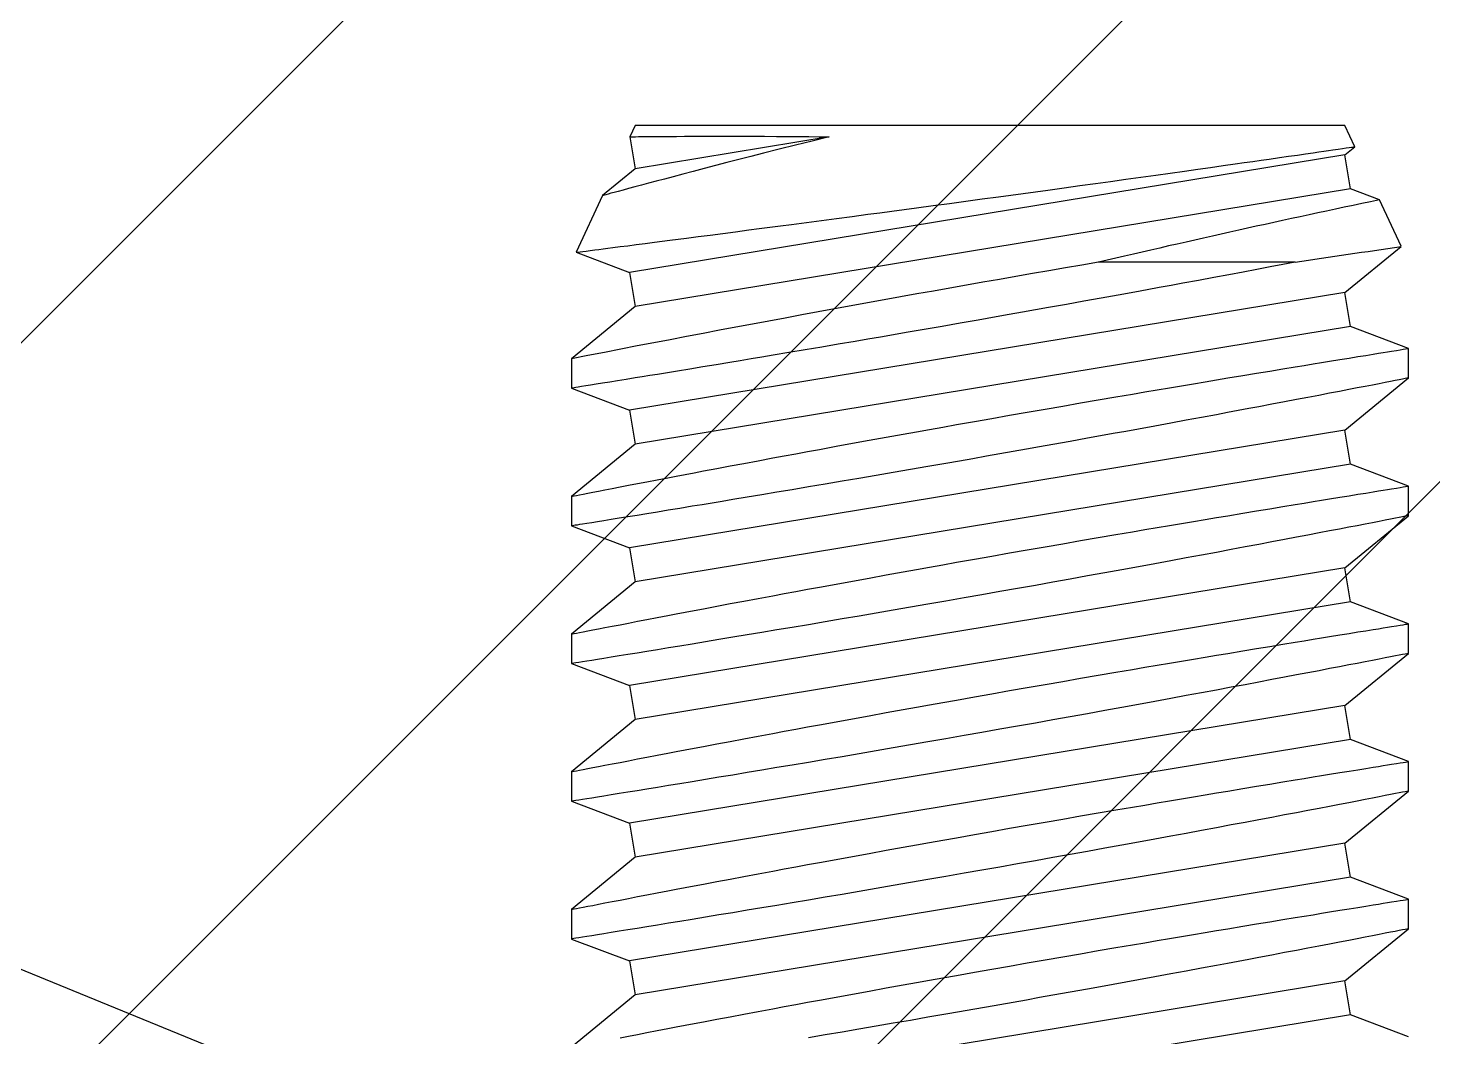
# Model space of a CAD drawing. Extents: x -8.2 to 7.4, y 38.5 to 59.2.
# Drawn here: x -3.2022 to -2.8834, y 43.6399 to 43.8689 of the extents above; entities that cross this region are included whole.
import ezdxf

# ---------------------------------------------------------------- set-up
doc = ezdxf.new("R2010")
doc.units = 0
doc.header["$MEASUREMENT"] = 0
doc.layers.get('0').update_dxf_attribs({"linetype": 'CONTINUOUS'})
doc.layers.add('DIM', color=7, linetype='CONTINUOUS')
doc.layers.add('MISC', color=7, linetype='CONTINUOUS')
doc.styles.get("Standard").update_dxf_attribs({"font": 'arial.ttf'})
doc.dimstyles.new('FULL SCALE', dxfattribs={"dimscale": 0.75, "dimtxt": 0.18, "dimasz": 0.18, "dimexe": 0.18, "dimexo": 0.0625, "dimgap": 0.09, "dimtad": 0, "dimtih": 1, "dimtoh": 1, "dimdec": 3, "dimzin": 0, "dimdsep": 46, "dimtxsty": 'Standard', "dimcen": 0.09, "dimadec": 0, "dimazin": 0, "dimtfac": 1, "dimtdec": 3, "dimtofl": 0, "dimtmove": 0, "dimatfit": 3, "dimfxl": 0, "dimtolj": 1, "dimtzin": 0, "dimarcsym": 0})

# ---------------------------------------------------------------- blocks, each defined once
blk = doc.blocks.new('A$C03F823DF')
at = {"color": 7, "linetype": 'Continuous'}
for p, q in [((0.87406, 0.26153), (0.8622, 0.276)), ((0.88675, 0.276), (0.88177, 0.2628)), ((0.89345, 0.276), (0.88675, 0.276)), ((0.90531, 0.26153), (0.89345, 0.276)), ((0.918, 0.276), (0.91302, 0.2628)), ((0.9247, 0.276), (0.918, 0.276)), ((0.93656, 0.26153), (0.9247, 0.276)), ((0.94925, 0.276), (0.94427, 0.2628)), ((0.95595, 0.276), (0.94925, 0.276)), ((0.96781, 0.26153), (0.95595, 0.276)), ((0.9805, 0.276), (0.97552, 0.2628)), ((0.9872, 0.276), (0.9805, 0.276)), ((0.99906, 0.26153), (0.9872, 0.276)), ((1.01175, 0.276), (1.00677, 0.2628)), ((1.01845, 0.276), (1.01175, 0.276)), ((1.03031, 0.26153), (1.01845, 0.276)), ((1.0426, 0.27495), (1.03802, 0.2628)), ((1.05549, 0.26895), (1.04261, 0.27495)), ((1.06156, 0.26153), (1.05549, 0.26894)), ((0.86951, 0.0992), (0.84281, 0.26153)), ((0.87722, 0.10047), (0.85052, 0.2628)), ((0.88177, 0.2628), (0.87406, 0.26153)), ((0.90076, 0.0992), (0.87406, 0.26153)), ((0.90847, 0.10047), (0.88177, 0.2628)), ((0.91302, 0.2628), (0.90531, 0.26153)), ((0.93201, 0.0992), (0.90531, 0.26153)), ((0.93972, 0.10047), (0.91302, 0.2628)), ((0.94427, 0.2628), (0.93656, 0.26153)), ((0.96326, 0.0992), (0.93656, 0.26153)), ((0.97097, 0.10047), (0.94427, 0.2628)), ((0.97552, 0.2628), (0.96781, 0.26153)), ((0.99451, 0.0992), (0.96781, 0.26153)), ((1.00222, 0.10047), (0.97552, 0.2628)), ((1.00677, 0.2628), (0.99906, 0.26153)), ((1.02576, 0.0992), (0.99906, 0.26153)), ((1.03347, 0.10047), (1.00677, 0.2628)), ((1.03802, 0.2628), (1.03031, 0.26153)), ((1.05701, 0.0992), (1.03031, 0.26153)), ((1.06472, 0.10047), (1.03802, 0.2628)), ((1.06883, 0.26272), (1.06156, 0.26153)), ((1.0688, 0.21754), (1.06156, 0.26153)), ((1.07139, 0.26153), (1.06883, 0.26272)), ((1.07139, 0.181), (1.07139, 0.26153)), ((1.07139, 0.10047), (1.07139, 0.181)), ((1.04036, 0.11176), (1.04036, 0.15642)), ((0.86453, 0.086), (0.86951, 0.0992)), ((0.86951, 0.0992), (0.87722, 0.10047)), ((0.87722, 0.10047), (0.88908, 0.086)), ((0.89578, 0.086), (0.90076, 0.0992)), ((0.90076, 0.0992), (0.90847, 0.10047)), ((0.90847, 0.10047), (0.92033, 0.086)), ((0.92703, 0.086), (0.93201, 0.0992)), ((0.93201, 0.0992), (0.93972, 0.10047)), ((0.93972, 0.10047), (0.95158, 0.086)), ((0.95828, 0.086), (0.96326, 0.0992)), ((0.96326, 0.0992), (0.97097, 0.10047)), ((0.97097, 0.10047), (0.98283, 0.086)), ((0.98953, 0.086), (0.99451, 0.0992)), ((0.99451, 0.0992), (1.00222, 0.10047)), ((1.00222, 0.10047), (1.01408, 0.086)), ((1.02078, 0.086), (1.02576, 0.0992)), ((1.02576, 0.0992), (1.03347, 0.10047)), ((1.03347, 0.10047), (1.04395, 0.08768)), ((1.05452, 0.09262), (1.05701, 0.0992)), ((1.05701, 0.0992), (1.06472, 0.10047)), ((1.06472, 0.10047), (1.06656, 0.09822)), ((1.06656, 0.09822), (1.07139, 0.10047)), ((1.04396, 0.08768), (1.05452, 0.0926)), ((0.88908, 0.086), (0.89578, 0.086)), ((0.92033, 0.086), (0.92703, 0.086)), ((0.95158, 0.086), (0.95828, 0.086)), ((0.98283, 0.086), (0.98953, 0.086)), ((1.01408, 0.086), (1.02078, 0.086))]:
    blk.add_line(p, q, dxfattribs=at)
at = {"color": 7, "linetype": 'Continuous', "flags": 128}
for points in [[(0.88908, 0.08601), (0.88908, 0.086), (0.88906, 0.0861), (0.88901, 0.08636), (0.88893, 0.08678), (0.88881, 0.08736), (0.88867, 0.0881), (0.88849, 0.08901), (0.88828, 0.09007), (0.88804, 0.09131), (0.88777, 0.0927), (0.88748, 0.09421), (0.88716, 0.09585), (0.88681, 0.09765), (0.88644, 0.09959), (0.88603, 0.1017), (0.8856, 0.10394), (0.88514, 0.10633), (0.88466, 0.10885), (0.88417, 0.11145), (0.88365, 0.11417), (0.88311, 0.11702), (0.88255, 0.11997), (0.88212, 0.12229), (0.88167, 0.12466), (0.88122, 0.12709), (0.88075, 0.12958), (0.88012, 0.133), (0.87948, 0.13646), (0.87883, 0.13999), (0.87816, 0.14361), (0.87749, 0.1473), (0.87697, 0.15014), (0.87645, 0.15301), (0.87592, 0.15592), (0.87539, 0.15886), (0.87467, 0.16284), (0.87397, 0.16676), (0.87344, 0.16974), (0.8729, 0.17274), (0.87237, 0.17575), (0.87184, 0.17877), (0.8713, 0.18183), (0.87076, 0.18488), (0.87022, 0.18795), (0.86969, 0.19101), (0.86898, 0.19511), (0.86829, 0.19905), (0.86762, 0.20297), (0.86695, 0.20685), (0.86629, 0.21075), (0.86563, 0.21459), (0.86498, 0.21843), (0.86434, 0.2222)], [(0.86434, 0.26498), (0.86472, 0.26306), (0.86511, 0.26103), (0.86552, 0.25887), (0.86596, 0.25656), (0.86643, 0.25413), (0.8668, 0.2522), (0.86718, 0.25021), (0.86757, 0.24814), (0.86797, 0.246), (0.86854, 0.24303), (0.86911, 0.24), (0.86969, 0.23688), (0.8703, 0.23363), (0.87092, 0.2303), (0.8714, 0.22771), (0.87189, 0.22508), (0.87238, 0.2224), (0.87288, 0.21967), (0.87357, 0.21594), (0.87425, 0.21222), (0.87493, 0.20844), (0.87563, 0.20458), (0.87633, 0.20069), (0.87687, 0.1977), (0.87741, 0.1947), (0.87795, 0.19168), (0.87849, 0.18864), (0.87921, 0.18454), (0.87992, 0.18055), (0.88062, 0.17655), (0.88132, 0.17255), (0.88202, 0.16851), (0.88272, 0.16449), (0.88342, 0.16044), (0.88411, 0.15643), (0.88479, 0.15244), (0.88543, 0.14866), (0.88591, 0.14584), (0.88639, 0.14305), (0.88685, 0.14029), (0.88731, 0.13756), (0.88777, 0.13485), (0.88822, 0.13218), (0.88866, 0.12956), (0.88908, 0.12699), (0.88965, 0.12361), (0.89016, 0.12049), (0.89066, 0.11746), (0.89115, 0.11453), (0.89161, 0.11172), (0.89195, 0.10966), (0.89227, 0.10767), (0.89259, 0.10576), (0.89289, 0.10392), (0.89327, 0.10157), (0.89361, 0.09947), (0.89393, 0.09751), (0.89422, 0.09568), (0.89449, 0.094), (0.89468, 0.09283), (0.89486, 0.09175), (0.89502, 0.09075), (0.89516, 0.08984), (0.89534, 0.08877), (0.89547, 0.08791), (0.89559, 0.08721), (0.89567, 0.08666), (0.89574, 0.08628), (0.89576, 0.0861), (0.89578, 0.08601), (0.89578, 0.08601)], [(0.92033, 0.08601), (0.92033, 0.086), (0.92031, 0.0861), (0.92026, 0.08636), (0.92018, 0.08678), (0.92006, 0.08736), (0.91992, 0.0881), (0.91974, 0.089), (0.91953, 0.09007), (0.91929, 0.0913), (0.91902, 0.0927), (0.91873, 0.0942), (0.91841, 0.09584), (0.91806, 0.09765), (0.91769, 0.09959), (0.91728, 0.10169), (0.91686, 0.10392), (0.9164, 0.10632), (0.91591, 0.10885), (0.91542, 0.11144), (0.91491, 0.11415), (0.91436, 0.117), (0.9138, 0.11997), (0.91322, 0.12306), (0.91263, 0.12625), (0.912, 0.12958), (0.91137, 0.133), (0.91073, 0.13644), (0.91008, 0.13996), (0.90941, 0.1436), (0.90874, 0.1473), (0.90805, 0.15108), (0.90735, 0.15492), (0.90664, 0.15886), (0.90592, 0.16284), (0.90522, 0.16676), (0.90451, 0.17071), (0.9038, 0.17474), (0.90309, 0.17877), (0.90237, 0.18284), (0.90166, 0.1869), (0.90094, 0.19101), (0.90023, 0.19511), (0.89954, 0.19905), (0.89887, 0.20296), (0.8982, 0.20685), (0.89754, 0.21071), (0.89688, 0.21459), (0.89623, 0.21842), (0.89559, 0.2222), (0.89497, 0.22591), (0.89439, 0.22938), (0.89382, 0.23277), (0.89326, 0.23612), (0.89272, 0.23937), (0.8922, 0.24253), (0.89169, 0.24559), (0.8912, 0.24857), (0.89073, 0.25142), (0.89031, 0.25401), (0.8899, 0.25648), (0.88952, 0.25886), (0.88915, 0.26109), (0.88881, 0.26319), (0.8885, 0.26515), (0.8882, 0.26698), (0.88793, 0.26865), (0.8877, 0.27009), (0.88749, 0.27137), (0.88731, 0.27252), (0.88715, 0.27351), (0.88701, 0.27434), (0.88691, 0.275), (0.88683, 0.2755), (0.88678, 0.27583), (0.88675, 0.27598), (0.88675, 0.27598)], [(0.89345, 0.27598), (0.89346, 0.27596), (0.8935, 0.27576), (0.89357, 0.27539), (0.89367, 0.27485), (0.89381, 0.27415), (0.89398, 0.27331), (0.89417, 0.27232), (0.89439, 0.27117), (0.89465, 0.26986), (0.89493, 0.26839), (0.89525, 0.26677), (0.89559, 0.26498), (0.89597, 0.26306), (0.89636, 0.26103), (0.89677, 0.25887), (0.89721, 0.25656), (0.89768, 0.25413), (0.89805, 0.2522), (0.89843, 0.25021), (0.89882, 0.24814), (0.89922, 0.246), (0.89979, 0.24303), (0.90036, 0.24), (0.90094, 0.23688), (0.90155, 0.23363), (0.90217, 0.2303), (0.90265, 0.22771), (0.90314, 0.22508), (0.90363, 0.2224), (0.90413, 0.21967), (0.90482, 0.21594), (0.9055, 0.21222), (0.90618, 0.20844), (0.90688, 0.20458), (0.90758, 0.20069), (0.90812, 0.1977), (0.90866, 0.1947), (0.9092, 0.19168), (0.90974, 0.18864), (0.91046, 0.18454), (0.91117, 0.18055), (0.91187, 0.17655), (0.91257, 0.17255), (0.91327, 0.16851), (0.91397, 0.16449), (0.91467, 0.16044), (0.91536, 0.15643), (0.91604, 0.15244), (0.91668, 0.14866), (0.91716, 0.14584), (0.91764, 0.14305), (0.9181, 0.14029), (0.91856, 0.13756), (0.91902, 0.13485), (0.91947, 0.13218), (0.91991, 0.12956), (0.92033, 0.12699), (0.9209, 0.12361), (0.92141, 0.12049), (0.92191, 0.11746), (0.9224, 0.11453), (0.92286, 0.11172), (0.9232, 0.10966), (0.92352, 0.10767), (0.92384, 0.10576), (0.92414, 0.10392), (0.92452, 0.10157), (0.92486, 0.09947), (0.92518, 0.09751), (0.92547, 0.09568), (0.92574, 0.094), (0.92593, 0.09283), (0.92611, 0.09175), (0.92627, 0.09075), (0.92641, 0.08984), (0.92659, 0.08877), (0.92672, 0.08791), (0.92684, 0.08721), (0.92692, 0.08666), (0.92699, 0.08628), (0.92701, 0.0861), (0.92703, 0.08601), (0.92703, 0.08601)], [(0.95158, 0.08601), (0.95158, 0.086), (0.95156, 0.0861), (0.95151, 0.08636), (0.95143, 0.08678), (0.95131, 0.08736), (0.95117, 0.0881), (0.95099, 0.089), (0.95078, 0.09007), (0.95054, 0.0913), (0.95027, 0.0927), (0.94998, 0.0942), (0.94966, 0.09584), (0.94931, 0.09765), (0.94894, 0.09959), (0.94853, 0.10169), (0.94811, 0.10392), (0.94765, 0.10632), (0.94716, 0.10885), (0.94667, 0.11144), (0.94616, 0.11415), (0.94561, 0.117), (0.94505, 0.11997), (0.94447, 0.12306), (0.94388, 0.12625), (0.94325, 0.12958), (0.94262, 0.133), (0.94198, 0.13644), (0.94133, 0.13996), (0.94066, 0.1436), (0.93999, 0.1473), (0.9393, 0.15108), (0.9386, 0.15492), (0.93789, 0.15886), (0.93717, 0.16284), (0.93647, 0.16676), (0.93576, 0.17071), (0.93505, 0.17474), (0.93434, 0.17877), (0.93362, 0.18284), (0.93291, 0.1869), (0.93219, 0.19101), (0.93148, 0.19511), (0.93079, 0.19905), (0.93012, 0.20296), (0.92945, 0.20685), (0.92879, 0.21071), (0.92813, 0.21459), (0.92748, 0.21842), (0.92684, 0.2222), (0.92622, 0.22591), (0.92564, 0.22938), (0.92507, 0.23277), (0.92451, 0.23612), (0.92397, 0.23937), (0.92345, 0.24253), (0.92294, 0.24559), (0.92245, 0.24857), (0.92198, 0.25142), (0.92156, 0.25401), (0.92115, 0.25648), (0.92077, 0.25886), (0.9204, 0.26109), (0.92006, 0.26319), (0.91975, 0.26515), (0.91945, 0.26698), (0.91918, 0.26865), (0.91895, 0.27009), (0.91874, 0.27137), (0.91856, 0.27252), (0.9184, 0.27351), (0.91826, 0.27434), (0.91816, 0.275), (0.91808, 0.2755), (0.91803, 0.27583), (0.918, 0.27598), (0.918, 0.27598)], [(0.9247, 0.27598), (0.92471, 0.27596), (0.92475, 0.27576), (0.92482, 0.27539), (0.92492, 0.27485), (0.92506, 0.27415), (0.92523, 0.27331), (0.92542, 0.27232), (0.92564, 0.27117), (0.9259, 0.26986), (0.92618, 0.26839), (0.9265, 0.26677), (0.92684, 0.26498), (0.92722, 0.26306), (0.92761, 0.26103), (0.92802, 0.25887), (0.92846, 0.25656), (0.92893, 0.25413), (0.9293, 0.2522), (0.92968, 0.25021), (0.93007, 0.24814), (0.93047, 0.246), (0.93104, 0.24303), (0.93161, 0.24), (0.93219, 0.23688), (0.9328, 0.23363), (0.93342, 0.2303), (0.9339, 0.22771), (0.93439, 0.22508), (0.93488, 0.2224), (0.93538, 0.21967), (0.93607, 0.21594), (0.93675, 0.21222), (0.93743, 0.20844), (0.93813, 0.20458), (0.93883, 0.20069), (0.93937, 0.1977), (0.93991, 0.1947), (0.94045, 0.19168), (0.94099, 0.18864), (0.94171, 0.18454), (0.94242, 0.18055), (0.94312, 0.17655), (0.94382, 0.17255), (0.94452, 0.16851), (0.94522, 0.16449), (0.94592, 0.16044), (0.94661, 0.15643), (0.94729, 0.15244), (0.94793, 0.14866), (0.94841, 0.14584), (0.94889, 0.14305), (0.94935, 0.14029), (0.94981, 0.13756), (0.95027, 0.13485), (0.95072, 0.13218), (0.95116, 0.12956), (0.95158, 0.12699), (0.95215, 0.12361), (0.95266, 0.12049), (0.95316, 0.11746), (0.95365, 0.11453), (0.95411, 0.11172), (0.95445, 0.10966), (0.95477, 0.10767), (0.95509, 0.10576), (0.95539, 0.10392), (0.95577, 0.10157), (0.95611, 0.09947), (0.95643, 0.09751), (0.95672, 0.09568), (0.95699, 0.094), (0.95718, 0.09283), (0.95736, 0.09175), (0.95752, 0.09075), (0.95766, 0.08984), (0.95784, 0.08877), (0.95797, 0.08791), (0.95809, 0.08721), (0.95817, 0.08666), (0.95824, 0.08628), (0.95826, 0.0861), (0.95828, 0.08601), (0.95828, 0.08601)], [(0.98283, 0.08601), (0.98283, 0.086), (0.98281, 0.0861), (0.98276, 0.08636), (0.98268, 0.08678), (0.98256, 0.08736), (0.98242, 0.0881), (0.98224, 0.089), (0.98203, 0.09007), (0.98179, 0.0913), (0.98152, 0.0927), (0.98123, 0.0942), (0.98091, 0.09584), (0.98056, 0.09765), (0.98019, 0.09959), (0.97978, 0.10169), (0.97936, 0.10392), (0.9789, 0.10632), (0.97841, 0.10885), (0.97792, 0.11144), (0.97741, 0.11415), (0.97686, 0.117), (0.9763, 0.11997), (0.97572, 0.12306), (0.97513, 0.12625), (0.9745, 0.12958), (0.97387, 0.133), (0.97323, 0.13644), (0.97258, 0.13996), (0.97191, 0.1436), (0.97124, 0.1473), (0.97055, 0.15108), (0.96985, 0.15492), (0.96914, 0.15886), (0.96842, 0.16284), (0.96772, 0.16676), (0.96701, 0.17071), (0.9663, 0.17474), (0.96559, 0.17877), (0.96487, 0.18284), (0.96416, 0.1869), (0.96344, 0.19101), (0.96273, 0.19511), (0.96204, 0.19905), (0.96137, 0.20296), (0.9607, 0.20685), (0.96004, 0.21071), (0.95938, 0.21459), (0.95873, 0.21842), (0.95809, 0.2222), (0.95747, 0.22591), (0.95689, 0.22938), (0.95632, 0.23277), (0.95576, 0.23612), (0.95522, 0.23937), (0.9547, 0.24253), (0.95419, 0.24559), (0.9537, 0.24857), (0.95323, 0.25142), (0.95281, 0.25401), (0.9524, 0.25648), (0.95202, 0.25886), (0.95165, 0.26109), (0.95131, 0.26319), (0.951, 0.26515), (0.9507, 0.26698), (0.95043, 0.26865), (0.9502, 0.27009), (0.94999, 0.27137), (0.94981, 0.27252), (0.94965, 0.27351), (0.94951, 0.27434), (0.94941, 0.275), (0.94933, 0.2755), (0.94928, 0.27583), (0.94925, 0.27598), (0.94925, 0.27598)], [(0.95595, 0.27598), (0.95596, 0.27596), (0.956, 0.27576), (0.95607, 0.27539), (0.95617, 0.27485), (0.95631, 0.27415), (0.95648, 0.27331), (0.95667, 0.27232), (0.95689, 0.27117), (0.95715, 0.26986), (0.95743, 0.26839), (0.95775, 0.26677), (0.95809, 0.26498), (0.95847, 0.26306), (0.95886, 0.26103), (0.95927, 0.25887), (0.95971, 0.25656), (0.96018, 0.25413), (0.96055, 0.2522), (0.96093, 0.25021), (0.96132, 0.24814), (0.96172, 0.246), (0.96229, 0.24303), (0.96286, 0.24), (0.96344, 0.23688), (0.96405, 0.23363), (0.96467, 0.2303), (0.96515, 0.22771), (0.96564, 0.22508), (0.96613, 0.2224), (0.96663, 0.21967), (0.96732, 0.21594), (0.968, 0.21222), (0.96868, 0.20844), (0.96938, 0.20458), (0.97008, 0.20069), (0.97062, 0.1977), (0.97116, 0.1947), (0.9717, 0.19168), (0.97224, 0.18864), (0.97296, 0.18454), (0.97367, 0.18055), (0.97437, 0.17655), (0.97507, 0.17255), (0.97577, 0.16851), (0.97647, 0.16449), (0.97717, 0.16044), (0.97786, 0.15643), (0.97854, 0.15244), (0.97918, 0.14866), (0.97966, 0.14584), (0.98014, 0.14305), (0.9806, 0.14029), (0.98106, 0.13756), (0.98152, 0.13485), (0.98197, 0.13218), (0.98241, 0.12956), (0.98283, 0.12699), (0.9834, 0.12361), (0.98391, 0.12049), (0.98441, 0.11746), (0.9849, 0.11453), (0.98536, 0.11172), (0.9857, 0.10966), (0.98602, 0.10767), (0.98634, 0.10576), (0.98664, 0.10392), (0.98702, 0.10157), (0.98736, 0.09947), (0.98768, 0.09751), (0.98797, 0.09568), (0.98824, 0.094), (0.98843, 0.09283), (0.98861, 0.09175), (0.98877, 0.09075), (0.98891, 0.08984), (0.98909, 0.08877), (0.98922, 0.08791), (0.98934, 0.08721), (0.98942, 0.08666), (0.98949, 0.08628), (0.98951, 0.0861), (0.98953, 0.08601), (0.98953, 0.08601)], [(1.01408, 0.08601), (1.01408, 0.086), (1.01406, 0.0861), (1.01401, 0.08636), (1.01393, 0.08678), (1.01381, 0.08736), (1.01367, 0.0881), (1.01349, 0.08901), (1.01328, 0.09007), (1.01304, 0.09131), (1.01277, 0.0927), (1.01248, 0.09421), (1.01216, 0.09585), (1.01181, 0.09765), (1.01144, 0.09959), (1.01103, 0.1017), (1.0106, 0.10394), (1.01014, 0.10633), (1.00966, 0.10885), (1.00917, 0.11145), (1.00865, 0.11417), (1.00811, 0.11702), (1.00755, 0.11997), (1.00712, 0.12229), (1.00667, 0.12466), (1.00622, 0.12709), (1.00575, 0.12958), (1.00512, 0.133), (1.00448, 0.13646), (1.00383, 0.13999), (1.00316, 0.14361), (1.00249, 0.1473), (1.00197, 0.15014), (1.00145, 0.15301), (1.00092, 0.15592), (1.00039, 0.15886), (0.99967, 0.16284), (0.99897, 0.16676), (0.99844, 0.16974), (0.9979, 0.17274), (0.99737, 0.17575), (0.99684, 0.17877), (0.9963, 0.18183), (0.99576, 0.18488), (0.99522, 0.18795), (0.99469, 0.19101), (0.99398, 0.19511), (0.99329, 0.19905), (0.99262, 0.20297), (0.99195, 0.20685), (0.99129, 0.21075), (0.99063, 0.21459), (0.98998, 0.21843), (0.98934, 0.2222), (0.98872, 0.22591), (0.98813, 0.2294), (0.98756, 0.2328), (0.98701, 0.23613), (0.98647, 0.23937), (0.98607, 0.24176), (0.98569, 0.24409), (0.98531, 0.24636), (0.98495, 0.24857), (0.98448, 0.25142), (0.98406, 0.25403), (0.98365, 0.2565), (0.98327, 0.25886), (0.9829, 0.26109), (0.98265, 0.26269), (0.9824, 0.2642), (0.98217, 0.26563), (0.98195, 0.26698), (0.98168, 0.26865), (0.98145, 0.27009), (0.98124, 0.27138), (0.98106, 0.27253), (0.9809, 0.27351), (0.9808, 0.27415), (0.98071, 0.27469), (0.98064, 0.27515), (0.98058, 0.2755), (0.98053, 0.27583), (0.9805, 0.27598), (0.9805, 0.27598)], [(0.9872, 0.27598), (0.98721, 0.27596), (0.98725, 0.27576), (0.98732, 0.27539), (0.98742, 0.27485), (0.98756, 0.27415), (0.98773, 0.27331), (0.98792, 0.27232), (0.98814, 0.27117), (0.9884, 0.26986), (0.98868, 0.26839), (0.989, 0.26677), (0.98934, 0.26498), (0.98972, 0.26306), (0.99011, 0.26103), (0.99052, 0.25887), (0.99096, 0.25656), (0.99143, 0.25413), (0.9918, 0.2522), (0.99218, 0.25021), (0.99257, 0.24814), (0.99297, 0.246), (0.99354, 0.24303), (0.99411, 0.24), (0.99469, 0.23688), (0.9953, 0.23363), (0.99592, 0.2303), (0.9964, 0.22771), (0.99689, 0.22508), (0.99738, 0.2224), (0.99788, 0.21967), (0.99857, 0.21594), (0.99925, 0.21222), (0.99993, 0.20844), (1.00063, 0.20458), (1.00133, 0.20069), (1.00187, 0.1977), (1.00241, 0.1947), (1.00295, 0.19168), (1.00349, 0.18864), (1.00421, 0.18454), (1.00492, 0.18055), (1.00562, 0.17655), (1.00632, 0.17255), (1.00702, 0.16851), (1.00772, 0.16449), (1.00842, 0.16044), (1.00911, 0.15643), (1.00979, 0.15244), (1.01043, 0.14866), (1.01091, 0.14584), (1.01139, 0.14305), (1.01185, 0.14029), (1.01231, 0.13756), (1.01277, 0.13485), (1.01322, 0.13218), (1.01366, 0.12956), (1.01408, 0.12699), (1.01465, 0.12361), (1.01516, 0.12049), (1.01566, 0.11746), (1.01615, 0.11453), (1.01661, 0.11172), (1.01695, 0.10966), (1.01727, 0.10767), (1.01759, 0.10576), (1.01789, 0.10392), (1.01827, 0.10157), (1.01861, 0.09947), (1.01893, 0.09751), (1.01922, 0.09568), (1.01949, 0.094), (1.01968, 0.09283), (1.01986, 0.09175), (1.02002, 0.09075), (1.02016, 0.08984), (1.02034, 0.08877), (1.02047, 0.08791), (1.02059, 0.08721), (1.02067, 0.08666), (1.02074, 0.08628), (1.02076, 0.0861), (1.02078, 0.08601), (1.02078, 0.08601)], [(1.04036, 0.11176), (1.03983, 0.11452), (1.03929, 0.11741), (1.03872, 0.12041), (1.03813, 0.12355), (1.03752, 0.1268), (1.03689, 0.13019), (1.03624, 0.13368), (1.03558, 0.13726), (1.03509, 0.13991), (1.0346, 0.1426), (1.03409, 0.14534), (1.03359, 0.14811), (1.0329, 0.1519), (1.0322, 0.15575), (1.03149, 0.15969), (1.03077, 0.16367), (1.03005, 0.1677), (1.02952, 0.17067), (1.02899, 0.17365), (1.02846, 0.17664), (1.02793, 0.17964), (1.02722, 0.1837), (1.02651, 0.18775), (1.02579, 0.19185), (1.02508, 0.19593), (1.02438, 0.20001), (1.02387, 0.20293), (1.02338, 0.20584), (1.02288, 0.20873), (1.02239, 0.2116), (1.02174, 0.21543), (1.0211, 0.2192), (1.02047, 0.22295), (1.01985, 0.22663), (1.01924, 0.23023), (1.01882, 0.23276), (1.01841, 0.23524), (1.018, 0.23768), (1.01761, 0.24006), (1.01709, 0.24318), (1.01659, 0.2462), (1.01611, 0.24914), (1.01565, 0.25195), (1.0152, 0.25465), (1.0149, 0.25648), (1.01462, 0.25825), (1.01434, 0.25994), (1.01408, 0.26156), (1.01374, 0.26362), (1.01343, 0.26553), (1.01314, 0.26732), (1.01288, 0.26895), (1.01264, 0.27042), (1.01244, 0.27167), (1.01227, 0.27277), (1.01212, 0.27371), (1.01199, 0.2745), (1.01191, 0.27498), (1.01185, 0.27538), (1.0118, 0.27567), (1.01177, 0.27588), (1.01175, 0.276), (1.01175, 0.27599)], [(1.0426, 0.27494), (1.0426, 0.27495), (1.04261, 0.27488), (1.04263, 0.27473), (1.04266, 0.27448), (1.04272, 0.27401), (1.0428, 0.27341), (1.0429, 0.27266), (1.04301, 0.27175), (1.04315, 0.2707), (1.04326, 0.2698), (1.04339, 0.26883), (1.04353, 0.26776), (1.04367, 0.26662), (1.04389, 0.26495), (1.04411, 0.2632), (1.04435, 0.26132), (1.04461, 0.2593), (1.04489, 0.25715), (1.04511, 0.25544), (1.04534, 0.25366), (1.04558, 0.25181), (1.04583, 0.24989), (1.04618, 0.24721), (1.04653, 0.2445), (1.0469, 0.24168), (1.04728, 0.23876), (1.04767, 0.23574), (1.04798, 0.2334), (1.04829, 0.231), (1.04861, 0.22856), (1.04894, 0.22607), (1.04939, 0.22266), (1.04984, 0.21927), (1.05029, 0.21583), (1.05076, 0.21231), (1.05123, 0.20874), (1.05159, 0.20601), (1.05196, 0.20326), (1.05233, 0.20048), (1.05271, 0.19768), (1.05321, 0.19391), (1.05371, 0.19022), (1.05421, 0.18652), (1.05471, 0.1828), (1.05521, 0.17908), (1.0556, 0.17627), (1.05598, 0.17346), (1.05636, 0.17066), (1.05674, 0.16787), (1.05725, 0.16416), (1.05774, 0.16061), (1.05823, 0.15709), (1.05871, 0.15362), (1.05918, 0.15016), (1.05966, 0.14676), (1.06013, 0.1434), (1.06059, 0.1401), (1.06104, 0.13688), (1.06146, 0.13386), (1.06188, 0.13094), (1.06228, 0.12809), (1.06267, 0.12535), (1.06295, 0.12333), (1.06323, 0.12138), (1.0635, 0.11949), (1.06376, 0.11767), (1.06409, 0.11533), (1.0644, 0.11322), (1.06468, 0.11123), (1.06495, 0.10936), (1.0652, 0.10762), (1.06538, 0.10639), (1.06554, 0.10525), (1.0657, 0.10418), (1.06584, 0.1032), (1.06601, 0.10201), (1.06616, 0.10103), (1.06628, 0.10019), (1.06638, 0.09949), (1.06646, 0.09894), (1.0665, 0.09863), (1.06654, 0.0984), (1.06656, 0.09827), (1.06656, 0.09822), (1.06656, 0.09822)], [(1.0688, 0.21754), (1.06785, 0.22137), (1.06691, 0.22512), (1.06598, 0.22882), (1.06507, 0.23241), (1.06435, 0.23525), (1.06364, 0.23802), (1.06295, 0.24071), (1.06227, 0.24334), (1.06161, 0.24588), (1.06097, 0.24834), (1.06035, 0.25069), (1.05976, 0.25293), (1.05924, 0.25489), (1.05875, 0.25674), (1.05829, 0.25848), (1.05785, 0.26012), (1.05745, 0.26163), (1.05708, 0.26303), (1.05674, 0.26429), (1.05644, 0.2654), (1.0562, 0.26629), (1.05599, 0.26706), (1.05582, 0.2677), (1.05568, 0.26822), (1.05557, 0.2686), (1.05551, 0.26884), (1.05548, 0.26895), (1.05548, 0.26894)], [(1.06883, 0.26271), (1.06883, 0.26272), (1.06883, 0.26261), (1.06883, 0.26237), (1.06884, 0.26197), (1.06884, 0.26144), (1.06885, 0.26075), (1.06886, 0.25991), (1.06887, 0.25893), (1.06888, 0.25784), (1.06889, 0.25663), (1.0689, 0.25528), (1.06891, 0.25378), (1.06892, 0.25215), (1.06893, 0.25038), (1.06894, 0.24848), (1.06895, 0.24644), (1.06895, 0.24436), (1.06895, 0.24217), (1.06895, 0.23985), (1.06895, 0.23742), (1.06895, 0.23487), (1.06893, 0.23221), (1.06892, 0.22944), (1.0689, 0.22657), (1.06888, 0.22438), (1.06885, 0.22215), (1.06883, 0.21987), (1.0688, 0.21754)]]:
    blk.add_lwpolyline(points, dxfattribs=at)
at = {"color": 7, "linetype": 'Continuous'}
for centre, radius, start, end in [((-3.97572, -0.70084), 5.0888, 9.69821, 11.067), ((-1.69165, -0.48333), 2.80591, 11.84476, 13.17924), ((8.60387, 1.22899), 7.64558, 188.40261, 188.585003)]:
    blk.add_arc(centre, radius, start, end, dxfattribs=at)

msp = doc.modelspace()

# ---------------------------------------------------------------- hatches: boundary and pattern name
h = msp.add_hatch()
h.set_pattern_fill('ANSI31', color=256, style=0)
h.set_pattern_definition([(45, (1.95074, 0.51516), (-0.08838835, 0.08838835), [])])
h.paths.add_polyline_path([(-3.39584, 44.25632), (-3.39584, 43.63132), (-2.16084, 43.63138), (-2.16084, 44.25632)])
h.paths.add_polyline_path([(-1.88084, 44.25632), (-1.88084, 43.6314), (-1.16084, 43.63145), (-1.16084, 44.25632)])
edge = h.paths.add_edge_path()
edge.add_line((-0.88084, 44.25632), (-0.88084, 43.63146))
edge.add_line((-0.88084, 43.63146), (0.19884, 43.63151))
edge.add_arc((0.20122, 43.50653), 0.125, 88.914, 91.092, ccw=False)
edge.add_line((0.20359, 43.63151), (0.31613, 43.63151))
edge.add_arc((0.31816, 43.50653), 0.125, 89.0743, 90.9318, ccw=False)
edge.add_line((0.32018, 43.63151), (0.63016, 43.63153))
edge.add_line((0.63016, 43.63153), (2.32816, 43.63153))
edge.add_line((2.32816, 43.63153), (2.32816, 44.25632))
edge.add_line((2.32816, 44.25632), (-0.88084, 44.25632))

# ---------------------------------------------------------------- block references
at = {"layer": 'MISC', "rotation": 90}
msp.add_blockref('A$C03F823DF', (-2.80288, 42.77539), dxfattribs=at)

# ---------------------------------------------------------------- leaders
at = {"layer": 'DIM', "annotation_type": 0, "has_hookline": 1, "hookline_direction": 1, "text_width": 2.17179}
msp.add_leader([(-2.20791, 43.24838), (-3.59015, 43.81301), (-3.83197, 43.81301)], dimstyle='FULL SCALE', override={"dimgap": 0.09, "dimtad": 0}, dxfattribs=at)

doc.saveas('drawing.dxf')
